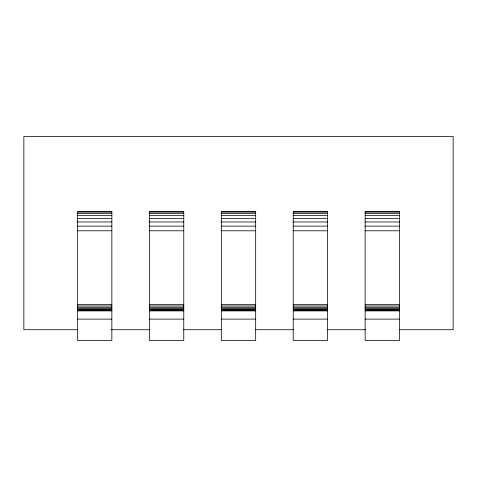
<?xml version="1.0" encoding="UTF-8"?>
<svg xmlns="http://www.w3.org/2000/svg" width="477" height="477" viewBox="0 0 477 477"><rect width="100%" height="100%" fill="white"/><g stroke="black" fill="none" stroke-linecap="round" stroke-linejoin="round"><path stroke-width="0.72" d="M77.512 212.104L111.856 212.104M149.42 212.104L183.764 212.104M221.328 212.104L255.672 212.104M293.236 212.104L327.58 212.104M365.143 212.104L399.487 212.104M77.512 213.398L111.856 213.398M149.42 213.398L183.764 213.398M221.328 213.398L255.672 213.398M293.236 213.398L327.58 213.398M365.143 213.398L399.487 213.398M77.512 215.515L111.856 215.515M149.42 215.515L183.764 215.515M221.328 215.515L255.672 215.515M293.236 215.515L327.58 215.515M365.143 215.515L399.487 215.515M77.512 218.4L111.856 218.4M149.42 218.4L183.764 218.4M221.328 218.4L255.672 218.4M293.236 218.4L327.58 218.4M365.143 218.4L399.487 218.4M77.512 221.972L111.856 221.972M149.42 221.972L183.764 221.972M221.328 221.972L255.672 221.972M293.236 221.972L327.58 221.972M365.143 221.972L399.487 221.972M77.512 226.14L111.856 226.14M149.42 226.14L183.764 226.14M221.328 226.14L255.672 226.14M293.236 226.14L327.58 226.14M365.143 226.14L399.487 226.14M77.512 230.785L111.856 230.785M149.42 230.785L183.764 230.785M221.328 230.785L255.672 230.785M293.236 230.785L327.58 230.785M365.143 230.785L399.487 230.785M77.512 304.588L111.856 304.588M149.42 304.588L183.764 304.588M221.328 304.588L255.672 304.588M293.236 304.588L327.58 304.588M365.143 304.588L399.487 304.588M77.512 306.001L111.856 306.001M149.42 306.001L183.764 306.001M221.328 306.001L255.672 306.001M293.236 306.001L327.58 306.001M365.143 306.001L399.487 306.001M77.512 307.289L111.856 307.289M149.42 307.289L183.764 307.289M221.328 307.289L255.672 307.289M293.236 307.289L327.58 307.289M365.143 307.289L399.487 307.289M77.512 308.416L111.856 308.416M149.42 308.416L183.764 308.416M221.328 308.416L255.672 308.416M293.236 308.416L327.58 308.416M365.143 308.416L399.487 308.416M77.512 309.358L111.856 309.358M149.42 309.358L183.764 309.358M221.328 309.358L255.672 309.358M293.236 309.358L327.58 309.358M365.143 309.358L399.487 309.358M77.512 310.098L111.856 310.098M149.42 310.098L183.764 310.098M221.328 310.098L255.672 310.098M293.236 310.098L327.58 310.098M365.143 310.098L399.487 310.098M77.512 310.616L111.856 310.616M149.42 310.616L183.764 310.616M221.328 310.616L255.672 310.616M293.236 310.616L327.58 310.616M365.143 310.616L399.487 310.616M77.512 310.903L111.856 310.903M149.42 310.903L183.764 310.903M221.328 310.903L255.672 310.903M293.236 310.903L327.58 310.903M365.143 310.903L399.487 310.903M77.512 319.113L111.856 319.113M149.42 319.113L183.764 319.113M221.328 319.113L255.672 319.113M293.236 319.113L327.58 319.113M365.143 319.113L399.487 319.113M77.512 329.726L23.85 329.726L23.85 136.541L453.15 136.541L453.15 329.726L399.487 329.726M111.052 329.726L149.808 329.726M183.347 329.726L221.358 329.726M255.642 329.726L293.653 329.726M327.192 329.726L365.948 329.726M111.856 211.669L77.512 211.669L77.512 340.459L111.856 340.459L111.856 211.669M183.764 211.669L149.42 211.669L149.42 340.459L183.764 340.459L183.764 211.669M255.672 211.669L221.328 211.669L221.328 340.459L255.672 340.459L255.672 211.669M327.58 211.669L293.236 211.669L293.236 340.459L327.58 340.459L327.58 211.669M399.487 211.669L365.143 211.669L365.143 340.459L399.487 340.459L399.487 211.669"/></g></svg>
